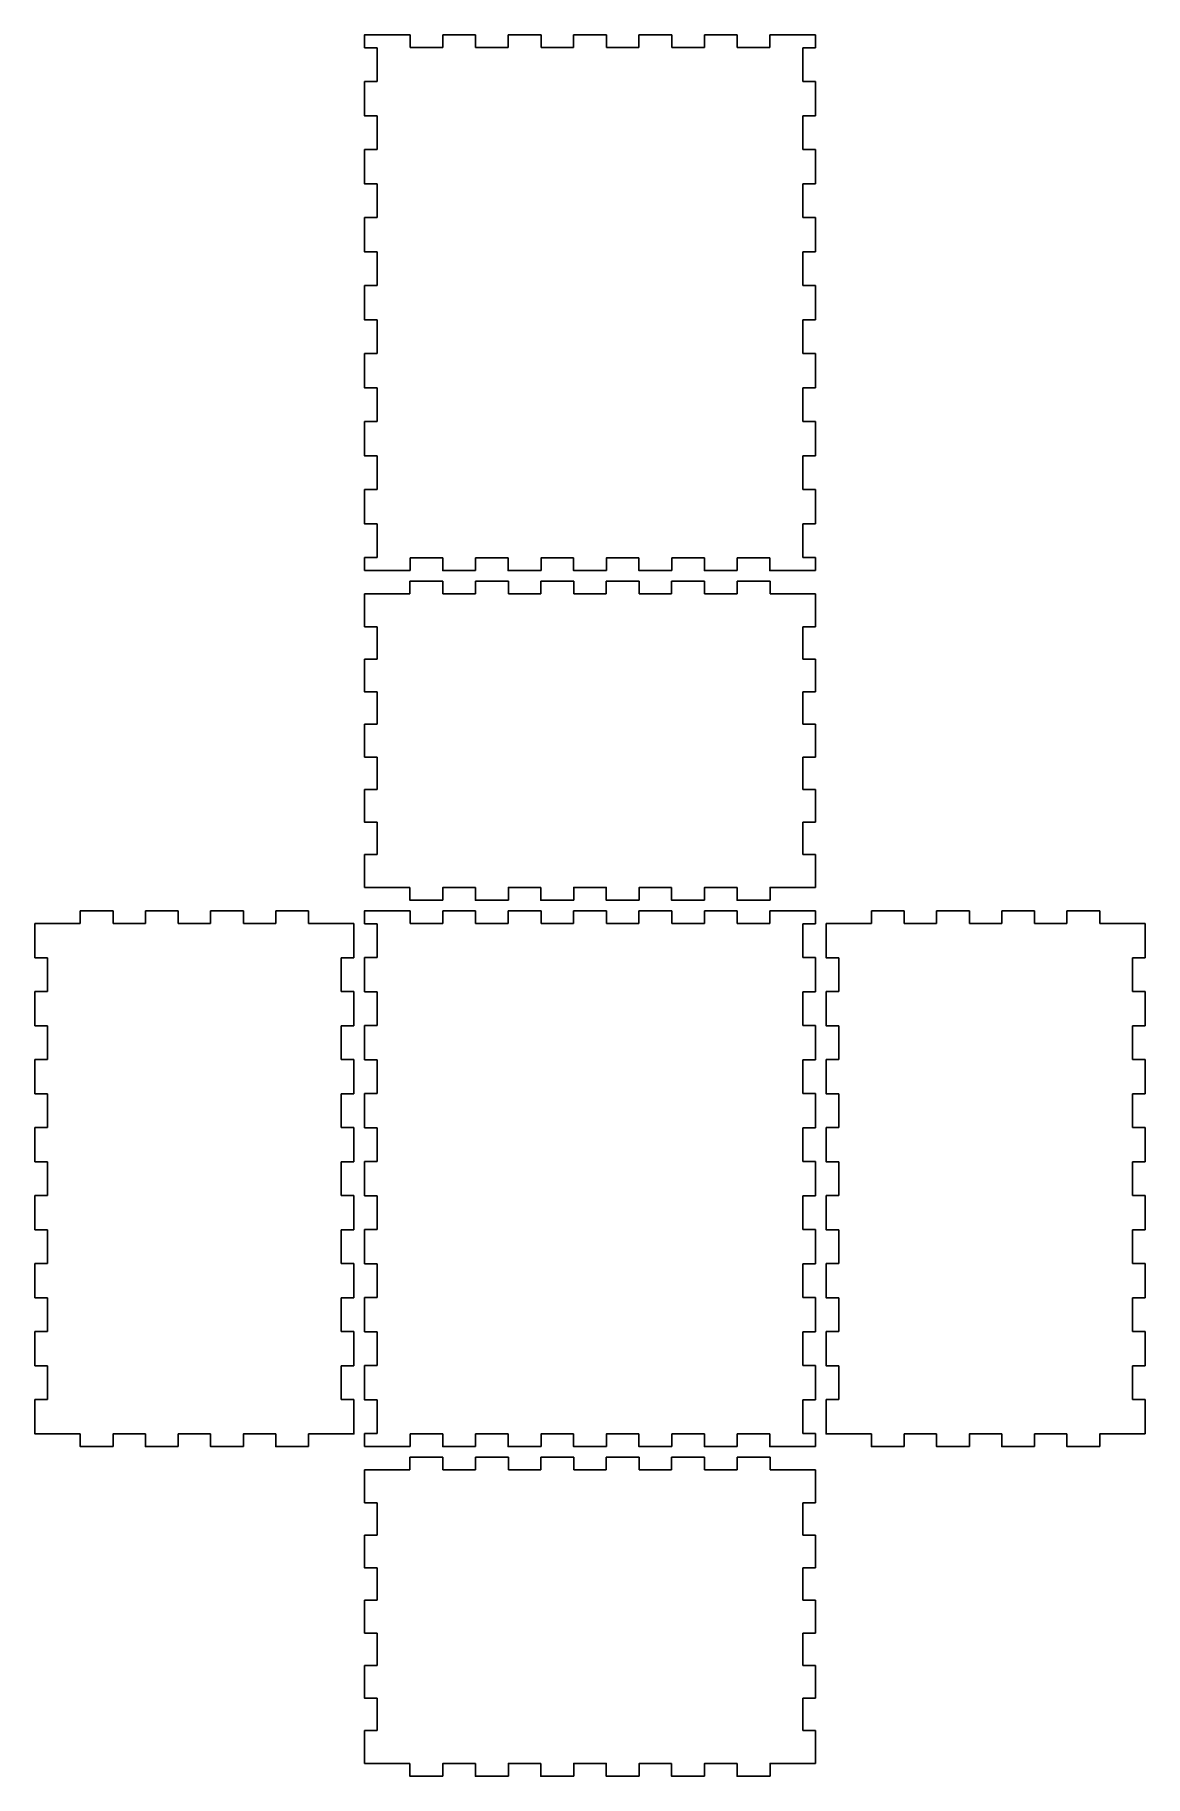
# Model space of a CAD drawing. Extents: x 9 to 749, y 9 to 1170.
import ezdxf

# ---------------------------------------------------------------- set-up
doc = ezdxf.new("R2010")
doc.units = 0
doc.layers.add('makeabox.io-20230413081324-mm-100.0[w]x120.0[h]x69.0[d]-3.000[t]-0.0610[k]-0.025[s]', color=7, linetype='CONTINUOUS')

msp = doc.modelspace()

# ---------------------------------------------------------------- linework, layer by layer
at = {"layer": 'makeabox.io-20230413081324-mm-100.0[w]x120.0[h]x69.0[d]-3.000[t]-0.0610[k]-0.025[s]', "color": 7}
for points in [[(228.710775, 1161.700098), (228.710775, 1170.204051), (237.214658, 1170.204051)], [(228.710775, 1161.527299), (228.710775, 1161.700098)], [(237.214658, 1161.527299), (228.710775, 1161.527299)], [(259.192307, 1170.204051), (237.214658, 1170.204051)], [(237.214658, 1161.527299), (237.214658, 1139.023123)], [(259.192307, 1161.700098), (259.192307, 1170.204051)], [(280.824358, 1161.700098), (259.192307, 1161.700098)], [(280.824358, 1170.204051), (280.824358, 1161.700098)], [(302.801998, 1170.204051), (280.824358, 1170.204051)], [(302.801998, 1161.700098), (302.801998, 1170.204051)], [(324.434049, 1161.700098), (302.801998, 1161.700098)], [(324.434049, 1170.204051), (324.434049, 1161.700098)], [(346.411698, 1170.204051), (324.434049, 1170.204051)], [(346.411698, 1161.700098), (346.411698, 1170.204051)], [(368.04374, 1161.700098), (346.411698, 1161.700098)], [(368.04374, 1170.204051), (368.04374, 1161.700098)], [(390.021389, 1170.204051), (368.04374, 1170.204051)], [(390.021389, 1161.700098), (390.021389, 1170.204051)], [(411.65344, 1161.700098), (390.021389, 1161.700098)], [(411.65344, 1170.204051), (411.65344, 1161.700098)], [(433.63108, 1170.204051), (411.65344, 1170.204051)], [(433.63108, 1161.700098), (433.63108, 1170.204051)], [(455.263131, 1161.700098), (433.63108, 1161.700098)], [(455.263131, 1170.204051), (455.263131, 1161.700098)], [(477.24078, 1170.204051), (455.263131, 1170.204051)], [(477.24078, 1161.700098), (477.24078, 1170.204051)], [(498.872822, 1161.700098), (477.24078, 1161.700098)], [(498.872822, 1170.204051), (498.872822, 1161.700098)], [(498.872822, 1170.204051), (520.850471, 1170.204051)], [(520.850471, 1170.204051), (529.354364, 1170.204051)], [(520.850471, 1139.023123), (520.850471, 1161.527299)], [(520.850471, 1161.527299), (529.354364, 1161.527299)], [(529.354364, 1161.527299), (529.354364, 1161.700098), (529.354364, 1170.204051)], [(228.710775, 1139.023123), (228.710775, 1116.173248), (237.214658, 1116.173248)], [(237.214658, 1139.023123), (228.710775, 1139.023123)], [(529.354364, 1139.023123), (520.850471, 1139.023123)], [(529.354364, 1116.173248), (529.354364, 1139.023123)], [(237.214658, 1116.173248), (237.214658, 1093.668972)], [(520.850471, 1093.668972), (520.850471, 1116.173248)], [(520.850471, 1116.173248), (529.354364, 1116.173248)], [(228.710775, 1093.668972), (228.710775, 1070.819197), (237.214658, 1070.819197)], [(237.214658, 1093.668972), (228.710775, 1093.668972)], [(529.354364, 1093.668972), (520.850471, 1093.668972)], [(529.354364, 1070.819197), (529.354364, 1093.668972)], [(237.214658, 1070.819197), (237.214658, 1048.31492)], [(520.850471, 1048.31492), (520.850471, 1070.819197)], [(520.850471, 1070.819197), (529.354364, 1070.819197)], [(228.710775, 1048.31492), (228.710775, 1025.465046), (237.214658, 1025.465046)], [(237.214658, 1048.31492), (228.710775, 1048.31492)], [(529.354364, 1048.31492), (520.850471, 1048.31492)], [(529.354364, 1025.465046), (529.354364, 1048.31492)], [(237.214658, 1025.465046), (237.214658, 1002.960869)], [(520.850471, 1002.960869), (520.850471, 1025.465046)], [(520.850471, 1025.465046), (529.354364, 1025.465046)], [(228.710775, 1002.960869), (228.710775, 980.110995), (237.214658, 980.110995)], [(237.214658, 1002.960869), (228.710775, 1002.960869)], [(529.354364, 1002.960869), (520.850471, 1002.960869)], [(529.354364, 980.110995), (529.354364, 1002.960869)], [(237.214658, 980.110995), (237.214658, 957.606748)], [(520.850471, 957.606748), (520.850471, 980.110995)], [(520.850471, 980.110995), (529.354364, 980.110995)], [(228.710775, 957.606748), (228.710775, 934.756914), (237.214658, 934.756914)], [(237.214658, 957.606748), (228.710775, 957.606748)], [(529.354364, 957.606748), (520.850471, 957.606748)], [(529.354364, 934.756914), (529.354364, 957.606748)], [(237.214658, 934.756914), (237.214658, 912.252667)], [(520.850471, 912.252667), (520.850471, 934.756914)], [(520.850471, 934.756914), (529.354364, 934.756914)], [(228.710775, 912.252667), (228.710775, 889.402833), (237.214658, 889.402833)], [(237.214658, 912.252667), (228.710775, 912.252667)], [(529.354364, 912.252667), (520.850471, 912.252667)], [(529.354364, 889.402833), (529.354364, 912.252667)], [(237.214658, 889.402833), (237.214658, 866.898586)], [(520.850471, 866.898586), (520.850471, 889.402833)], [(520.850471, 889.402833), (529.354364, 889.402833)], [(228.710775, 866.898586), (228.710775, 844.048752), (237.214658, 844.048752)], [(237.214658, 866.898586), (228.710775, 866.898586)], [(529.354364, 866.898586), (520.850471, 866.898586)], [(529.354364, 844.048752), (529.354364, 866.898586)], [(237.214658, 844.048752), (237.214658, 821.544505)], [(520.850471, 821.544505), (520.850471, 844.048752)], [(520.850471, 844.048752), (529.354364, 844.048752)], [(228.710775, 821.371706), (228.710775, 821.544505)], [(237.214658, 821.544505), (228.710775, 821.544505)], [(228.710775, 812.867813), (228.710775, 821.371706)], [(259.192307, 812.867813), (259.192307, 821.371706), (280.824358, 821.371706)], [(280.824358, 821.371706), (280.824358, 812.867813), (302.801998, 812.867813)], [(302.801998, 812.867813), (302.801998, 821.371706), (324.434049, 821.371706)], [(324.434049, 821.371706), (324.434049, 812.867813), (346.411698, 812.867813)], [(346.411698, 812.867813), (346.411698, 821.371706), (368.04374, 821.371706)], [(368.04374, 821.371706), (368.04374, 812.867813), (390.021389, 812.867813)], [(390.021389, 812.867813), (390.021389, 821.371706), (411.65344, 821.371706)], [(411.65344, 821.371706), (411.65344, 812.867813), (433.63108, 812.867813)], [(433.63108, 812.867813), (433.63108, 821.371706), (455.263131, 821.371706)], [(455.263131, 821.371706), (455.263131, 812.867813), (477.24078, 812.867813)], [(477.24078, 812.867813), (477.24078, 821.371706), (498.872822, 821.371706)], [(498.872822, 821.371706), (498.872822, 812.867813), (520.850471, 812.867813)], [(520.850471, 821.544505), (529.354364, 821.544505)], [(529.354364, 812.867813), (529.354364, 821.371706), (529.354364, 821.544505)], [(228.710775, 812.867813), (237.214658, 812.867813)], [(237.214658, 812.867813), (259.192307, 812.867813)], [(259.019508, 805.840651), (259.019508, 797.336768)], [(280.997158, 805.840651), (259.019508, 805.840651)], [(280.997158, 797.336768), (280.997158, 805.840651)], [(302.629199, 805.840651), (302.629199, 797.336768)], [(324.606848, 805.840651), (302.629199, 805.840651)], [(324.606848, 797.336768), (324.606848, 805.840651)], [(346.238899, 805.840651), (346.238899, 797.336768)], [(368.216539, 805.840651), (346.238899, 805.840651)], [(368.216539, 797.336768), (368.216539, 805.840651)], [(389.84859, 805.840651), (389.84859, 797.336768)], [(411.826239, 805.840651), (389.84859, 805.840651)], [(411.826239, 797.336768), (411.826239, 805.840651)], [(433.458281, 805.840651), (433.458281, 797.336768)], [(455.43593, 805.840651), (433.458281, 805.840651)], [(455.43593, 797.336768), (455.43593, 805.840651)], [(477.067981, 805.840651), (477.067981, 797.336768)], [(499.045621, 805.840651), (477.067981, 805.840651)], [(499.045621, 797.336768), (499.045621, 805.840651)], [(520.850471, 812.867813), (529.354364, 812.867813)], [(228.710775, 797.336768), (228.710775, 775.431798), (237.214658, 775.431798)], [(228.710775, 797.336768), (237.214658, 797.336768)], [(237.214658, 797.336768), (259.019508, 797.336768)], [(302.629199, 797.336768), (280.997158, 797.336768)], [(346.238899, 797.336768), (324.606848, 797.336768)], [(389.84859, 797.336768), (368.216539, 797.336768)], [(433.458281, 797.336768), (411.826239, 797.336768)], [(477.067981, 797.336768), (455.43593, 797.336768)], [(520.850471, 797.336768), (499.045621, 797.336768)], [(529.354364, 797.336768), (520.850471, 797.336768)], [(529.354364, 775.431798), (529.354364, 797.336768)], [(237.214658, 775.431798), (237.214658, 753.872437)], [(520.850471, 753.872437), (520.850471, 775.431798)], [(520.850471, 775.431798), (529.354364, 775.431798)], [(228.710775, 753.872437), (228.710775, 731.967477), (237.214658, 731.967477)], [(237.214658, 753.872437), (228.710775, 753.872437)], [(529.354364, 753.872437), (520.850471, 753.872437)], [(529.354364, 731.967477), (529.354364, 753.872437)], [(237.214658, 731.967477), (237.214658, 710.408105)], [(520.850471, 710.408105), (520.850471, 731.967477)], [(520.850471, 731.967477), (529.354364, 731.967477)], [(228.710775, 710.408105), (228.710775, 688.503146), (237.214658, 688.503146)], [(237.214658, 710.408105), (228.710775, 710.408105)], [(529.354364, 710.408105), (520.850471, 710.408105)], [(529.354364, 688.503146), (529.354364, 710.408105)], [(237.214658, 688.503146), (237.214658, 666.943784)], [(520.850471, 666.943784), (520.850471, 688.503146)], [(520.850471, 688.503146), (529.354364, 688.503146)], [(228.710775, 666.943784), (228.710775, 645.038814), (237.214658, 645.038814)], [(237.214658, 666.943784), (228.710775, 666.943784)], [(529.354364, 666.943784), (520.850471, 666.943784)], [(529.354364, 645.038814), (529.354364, 666.943784)], [(237.214658, 645.038814), (237.214658, 623.479453)], [(520.850471, 623.479453), (520.850471, 645.038814)], [(520.850471, 645.038814), (529.354364, 645.038814)], [(228.710775, 623.479453), (228.710775, 601.574493), (237.214658, 601.574493)], [(237.214658, 623.479453), (228.710775, 623.479453)], [(529.354364, 623.479453), (520.850471, 623.479453)], [(529.354364, 601.574493), (529.354364, 623.479453)], [(237.214658, 601.574493), (259.019508, 601.574493)], [(259.019508, 601.574493), (259.019508, 593.070599), (280.997158, 593.070599)], [(280.997158, 593.070599), (280.997158, 601.574493), (302.629199, 601.574493)], [(302.629199, 601.574493), (302.629199, 593.070599), (324.606848, 593.070599)], [(324.606848, 593.070599), (324.606848, 601.574493), (346.238899, 601.574493)], [(346.238899, 601.574493), (346.238899, 593.070599), (368.216539, 593.070599)], [(368.216539, 593.070599), (368.216539, 601.574493), (389.84859, 601.574493), (389.84859, 593.070599), (411.826239, 593.070599)], [(411.826239, 593.070599), (411.826239, 601.574493), (433.458281, 601.574493)], [(433.458281, 601.574493), (433.458281, 593.070599), (455.43593, 593.070599)], [(455.43593, 593.070599), (455.43593, 601.574493), (477.067981, 601.574493)], [(477.067981, 601.574493), (477.067981, 593.070599), (499.045621, 593.070599)], [(499.045621, 593.070599), (499.045621, 601.574493), (520.850471, 601.574493)], [(520.850471, 601.574493), (529.354364, 601.574493)], [(39.149605, 586.043438), (39.149605, 577.539545)], [(61.054565, 586.043438), (39.149605, 586.043438)], [(61.054565, 577.539545), (61.054565, 586.043438)], [(82.613937, 586.043438), (82.613937, 577.539545)], [(104.518896, 586.043438), (82.613937, 586.043438)], [(104.518896, 577.539545), (104.518896, 586.043438)], [(126.078258, 586.043438), (126.078258, 577.539545)], [(147.983228, 586.043438), (126.078258, 586.043438)], [(147.983228, 577.539545), (147.983228, 586.043438)], [(169.542589, 586.043438), (169.542589, 577.539545)], [(191.447549, 586.043438), (169.542589, 586.043438)], [(191.447549, 577.539545), (191.447549, 586.043438)], [(228.710775, 577.539545), (228.710775, 586.043438), (237.214658, 586.043438)], [(259.192307, 586.043438), (237.214658, 586.043438)], [(259.192307, 577.539545), (259.192307, 586.043438)], [(280.824358, 586.043438), (280.824358, 577.539545)], [(302.801998, 586.043438), (280.824358, 586.043438)], [(302.801998, 577.539545), (302.801998, 586.043438)], [(324.434049, 586.043438), (324.434049, 577.539545)], [(346.411698, 586.043438), (324.434049, 586.043438)], [(346.411698, 577.539545), (346.411698, 586.043438)], [(368.04374, 586.043438), (368.04374, 577.539545)], [(390.021389, 586.043438), (368.04374, 586.043438)], [(390.021389, 577.539545), (390.021389, 586.043438)], [(411.65344, 586.043438), (411.65344, 577.539545)], [(433.63108, 586.043438), (411.65344, 586.043438)], [(433.63108, 577.539545), (433.63108, 586.043438)], [(455.263131, 586.043438), (455.263131, 577.539545)], [(477.24078, 586.043438), (455.263131, 586.043438)], [(477.24078, 577.539545), (477.24078, 586.043438)], [(498.872822, 586.043438), (498.872822, 577.539545)], [(498.872822, 586.043438), (520.850471, 586.043438)], [(520.850471, 586.043438), (529.354364, 586.043438)], [(529.354364, 577.366746), (529.354364, 577.539545), (529.354364, 586.043438)], [(566.61758, 586.043438), (566.61758, 577.539545)], [(588.522539, 586.043438), (566.61758, 586.043438)], [(588.522539, 577.539545), (588.522539, 586.043438)], [(610.081901, 586.043438), (610.081901, 577.539545)], [(631.986871, 586.043438), (610.081901, 586.043438)], [(631.986871, 577.539545), (631.986871, 586.043438)], [(653.546232, 586.043438), (653.546232, 577.539545)], [(675.451192, 586.043438), (653.546232, 586.043438)], [(675.451192, 577.539545), (675.451192, 586.043438)], [(697.010564, 586.043438), (697.010564, 577.539545)], [(718.915524, 586.043438), (697.010564, 586.043438)], [(718.915524, 577.539545), (718.915524, 586.043438)], [(8.913551, 577.539545), (8.913551, 554.68971), (17.417444, 554.68971)], [(8.913551, 577.539545), (17.417444, 577.539545)], [(17.417444, 577.539545), (39.149605, 577.539545)], [(82.613937, 577.539545), (61.054565, 577.539545)], [(126.078258, 577.539545), (104.518896, 577.539545)], [(169.542589, 577.539545), (147.983228, 577.539545)], [(213.17972, 577.539545), (191.447549, 577.539545)], [(221.683613, 577.539545), (213.17972, 577.539545)], [(221.683613, 554.68971), (221.683613, 577.539545)], [(228.710775, 577.366746), (228.710775, 577.539545)], [(237.214658, 577.366746), (228.710775, 577.366746)], [(237.214658, 577.366746), (237.214658, 554.862509)], [(280.824358, 577.539545), (259.192307, 577.539545)], [(324.434049, 577.539545), (302.801998, 577.539545)], [(368.04374, 577.539545), (346.411698, 577.539545)], [(411.65344, 577.539545), (390.021389, 577.539545)], [(455.263131, 577.539545), (433.63108, 577.539545)], [(498.872822, 577.539545), (477.24078, 577.539545)], [(520.850471, 554.862509), (520.850471, 577.366746)], [(520.850471, 577.366746), (529.354364, 577.366746)], [(536.381526, 577.539545), (536.381526, 554.68971), (544.885409, 554.68971)], [(536.381526, 577.539545), (544.885409, 577.539545)], [(544.885409, 577.539545), (566.61758, 577.539545)], [(610.081901, 577.539545), (588.522539, 577.539545)], [(653.546232, 577.539545), (631.986871, 577.539545)], [(697.010564, 577.539545), (675.451192, 577.539545)], [(740.647684, 577.539545), (718.915524, 577.539545)], [(749.151578, 577.539545), (740.647684, 577.539545)], [(749.151578, 554.68971), (749.151578, 577.539545)], [(17.417444, 554.68971), (17.417444, 532.185464)], [(213.17972, 532.185464), (213.17972, 554.68971)], [(213.17972, 554.68971), (221.683613, 554.68971)], [(228.710775, 554.862509), (228.710775, 532.012665), (237.214658, 532.012665)], [(237.214658, 554.862509), (228.710775, 554.862509)], [(529.354364, 554.862509), (520.850471, 554.862509)], [(529.354364, 532.012665), (529.354364, 554.862509)], [(544.885409, 554.68971), (544.885409, 532.185464)], [(740.647684, 532.185464), (740.647684, 554.68971)], [(740.647684, 554.68971), (749.151578, 554.68971)], [(8.913551, 532.185464), (8.913551, 509.335629), (17.417444, 509.335629)], [(17.417444, 532.185464), (8.913551, 532.185464)], [(221.683613, 532.185464), (213.17972, 532.185464)], [(221.683613, 509.335629), (221.683613, 532.185464)], [(237.214658, 532.012665), (237.214658, 509.508428)], [(520.850471, 509.508428), (520.850471, 532.012665)], [(520.850471, 532.012665), (529.354364, 532.012665)], [(536.381526, 532.185464), (536.381526, 509.335629), (544.885409, 509.335629)], [(544.885409, 532.185464), (536.381526, 532.185464)], [(749.151578, 532.185464), (740.647684, 532.185464)], [(749.151578, 509.335629), (749.151578, 532.185464)], [(17.417444, 509.335629), (17.417444, 486.831383)], [(213.17972, 486.831383), (213.17972, 509.335629)], [(213.17972, 509.335629), (221.683613, 509.335629)], [(228.710775, 509.508428), (228.710775, 486.658584), (237.214658, 486.658584)], [(237.214658, 509.508428), (228.710775, 509.508428)], [(529.354364, 509.508428), (520.850471, 509.508428)], [(529.354364, 486.658584), (529.354364, 509.508428)], [(544.885409, 509.335629), (544.885409, 486.831383)], [(740.647684, 486.831383), (740.647684, 509.335629)], [(740.647684, 509.335629), (749.151578, 509.335629)], [(8.913551, 486.831383), (8.913551, 463.981548), (17.417444, 463.981548)], [(17.417444, 486.831383), (8.913551, 486.831383)], [(221.683613, 486.831383), (213.17972, 486.831383)], [(221.683613, 463.981548), (221.683613, 486.831383)], [(237.214658, 486.658584), (237.214658, 464.154347)], [(520.850471, 464.154347), (520.850471, 486.658584)], [(520.850471, 486.658584), (529.354364, 486.658584)], [(536.381526, 486.831383), (536.381526, 463.981548), (544.885409, 463.981548)], [(544.885409, 486.831383), (536.381526, 486.831383)], [(749.151578, 486.831383), (740.647684, 486.831383)], [(749.151578, 463.981548), (749.151578, 486.831383)], [(17.417444, 463.981548), (17.417444, 441.477302)], [(213.17972, 441.477302), (213.17972, 463.981548)], [(213.17972, 463.981548), (221.683613, 463.981548)], [(228.710775, 464.154347), (228.710775, 441.304503), (237.214658, 441.304503)], [(237.214658, 464.154347), (228.710775, 464.154347)], [(529.354364, 464.154347), (520.850471, 464.154347)], [(529.354364, 441.304503), (529.354364, 464.154347)], [(544.885409, 463.981548), (544.885409, 441.477302)], [(740.647684, 441.477302), (740.647684, 463.981548)], [(740.647684, 463.981548), (749.151578, 463.981548)], [(8.913551, 441.477302), (8.913551, 418.627467), (17.417444, 418.627467)], [(17.417444, 441.477302), (8.913551, 441.477302)], [(221.683613, 441.477302), (213.17972, 441.477302)], [(221.683613, 418.627467), (221.683613, 441.477302)], [(237.214658, 441.304503), (237.214658, 418.800266)], [(520.850471, 418.800266), (520.850471, 441.304503)], [(520.850471, 441.304503), (529.354364, 441.304503)], [(536.381526, 441.477302), (536.381526, 418.627467), (544.885409, 418.627467)], [(544.885409, 441.477302), (536.381526, 441.477302)], [(749.151578, 441.477302), (740.647684, 441.477302)], [(749.151578, 418.627467), (749.151578, 441.477302)], [(17.417444, 418.627467), (17.417444, 396.123221)], [(213.17972, 396.123221), (213.17972, 418.627467)], [(213.17972, 418.627467), (221.683613, 418.627467)], [(228.710775, 418.800266), (228.710775, 395.950422), (237.214658, 395.950422)], [(237.214658, 418.800266), (228.710775, 418.800266)], [(529.354364, 418.800266), (520.850471, 418.800266)], [(529.354364, 395.950422), (529.354364, 418.800266)], [(544.885409, 418.627467), (544.885409, 396.123221)], [(740.647684, 396.123221), (740.647684, 418.627467)], [(740.647684, 418.627467), (749.151578, 418.627467)], [(8.913551, 396.123221), (8.913551, 373.273376), (17.417444, 373.273376)], [(17.417444, 396.123221), (8.913551, 396.123221)], [(221.683613, 396.123221), (213.17972, 396.123221)], [(221.683613, 373.273376), (221.683613, 396.123221)], [(237.214658, 395.950422), (237.214658, 373.446175)], [(520.850471, 373.446175), (520.850471, 395.950422)], [(520.850471, 395.950422), (529.354364, 395.950422)], [(536.381526, 396.123221), (536.381526, 373.273376), (544.885409, 373.273376)], [(544.885409, 396.123221), (536.381526, 396.123221)], [(749.151578, 396.123221), (740.647684, 396.123221)], [(749.151578, 373.273376), (749.151578, 396.123221)], [(17.417444, 373.273376), (17.417444, 350.76914)], [(213.17972, 350.76914), (213.17972, 373.273376)], [(213.17972, 373.273376), (221.683613, 373.273376)], [(228.710775, 373.446175), (228.710775, 350.59634), (237.214658, 350.59634)], [(237.214658, 373.446175), (228.710775, 373.446175)], [(529.354364, 373.446175), (520.850471, 373.446175)], [(529.354364, 350.59634), (529.354364, 373.446175)], [(544.885409, 373.273376), (544.885409, 350.76914)], [(740.647684, 350.76914), (740.647684, 373.273376)], [(740.647684, 373.273376), (749.151578, 373.273376)], [(8.913551, 350.76914), (8.913551, 327.919295), (17.417444, 327.919295)], [(17.417444, 350.76914), (8.913551, 350.76914)], [(221.683613, 350.76914), (213.17972, 350.76914)], [(221.683613, 327.919295), (221.683613, 350.76914)], [(237.214658, 350.59634), (237.214658, 328.092094)], [(520.850471, 328.092094), (520.850471, 350.59634)], [(520.850471, 350.59634), (529.354364, 350.59634)], [(536.381526, 350.76914), (536.381526, 327.919295), (544.885409, 327.919295)], [(544.885409, 350.76914), (536.381526, 350.76914)], [(749.151578, 350.76914), (740.647684, 350.76914)], [(749.151578, 327.919295), (749.151578, 350.76914)], [(17.417444, 327.919295), (17.417444, 305.415058)], [(213.17972, 305.415058), (213.17972, 327.919295)], [(213.17972, 327.919295), (221.683613, 327.919295)], [(228.710775, 328.092094), (228.710775, 305.242259), (237.214658, 305.242259)], [(237.214658, 328.092094), (228.710775, 328.092094)], [(529.354364, 328.092094), (520.850471, 328.092094)], [(529.354364, 305.242259), (529.354364, 328.092094)], [(544.885409, 327.919295), (544.885409, 305.415058)], [(740.647684, 305.415058), (740.647684, 327.919295)], [(740.647684, 327.919295), (749.151578, 327.919295)], [(8.913551, 305.415058), (8.913551, 282.565214), (17.417444, 282.565214)], [(17.417444, 305.415058), (8.913551, 305.415058)], [(221.683613, 305.415058), (213.17972, 305.415058)], [(221.683613, 282.565214), (221.683613, 305.415058)], [(237.214658, 305.242259), (237.214658, 282.738013)], [(520.850471, 282.738013), (520.850471, 305.242259)], [(520.850471, 305.242259), (529.354364, 305.242259)], [(536.381526, 305.415058), (536.381526, 282.565214), (544.885409, 282.565214)], [(544.885409, 305.415058), (536.381526, 305.415058)], [(749.151578, 305.415058), (740.647684, 305.415058)], [(749.151578, 282.565214), (749.151578, 305.415058)], [(17.417444, 282.565214), (17.417444, 260.060977)], [(213.17972, 260.060977), (213.17972, 282.565214)], [(213.17972, 282.565214), (221.683613, 282.565214)], [(228.710775, 282.738013), (228.710775, 259.888178), (237.214658, 259.888178)], [(237.214658, 282.738013), (228.710775, 282.738013)], [(529.354364, 282.738013), (520.850471, 282.738013)], [(529.354364, 259.888178), (529.354364, 282.738013)], [(544.885409, 282.565214), (544.885409, 260.060977)], [(740.647684, 260.060977), (740.647684, 282.565214)], [(740.647684, 282.565214), (749.151578, 282.565214)], [(8.913551, 260.060977), (8.913551, 237.211133), (17.417444, 237.211133)], [(17.417444, 260.060977), (8.913551, 260.060977)], [(221.683613, 260.060977), (213.17972, 260.060977)], [(213.17972, 237.211133), (221.683613, 237.211133), (221.683613, 260.060977)], [(237.214658, 259.888178), (237.214658, 237.383932)], [(520.850471, 237.383932), (520.850471, 259.888178)], [(520.850471, 259.888178), (529.354364, 259.888178)], [(536.381526, 260.060977), (536.381526, 237.211133), (544.885409, 237.211133)], [(544.885409, 260.060977), (536.381526, 260.060977)], [(749.151578, 260.060977), (740.647684, 260.060977)], [(749.151578, 237.211133), (749.151578, 260.060977)], [(17.417444, 237.211133), (39.149605, 237.211133)], [(39.149605, 237.211133), (39.149605, 228.70725), (61.054565, 228.70725)], [(61.054565, 228.70725), (61.054565, 237.211133), (82.613937, 237.211133)], [(82.613937, 237.211133), (82.613937, 228.70725), (104.518896, 228.70725)], [(104.518896, 228.70725), (104.518896, 237.211133), (126.078258, 237.211133)], [(126.078258, 237.211133), (126.078258, 228.70725), (147.983228, 228.70725)], [(147.983228, 228.70725), (147.983228, 237.211133), (169.542589, 237.211133)], [(169.542589, 237.211133), (169.542589, 228.70725), (191.447549, 228.70725)], [(191.447549, 228.70725), (191.447549, 237.211133), (213.17972, 237.211133)], [(228.710775, 237.211133), (228.710775, 237.383932)], [(237.214658, 237.383932), (228.710775, 237.383932)], [(228.710775, 228.70725), (228.710775, 237.211133)], [(259.192307, 228.70725), (259.192307, 237.211133), (280.824358, 237.211133)], [(280.824358, 237.211133), (280.824358, 228.70725), (302.801998, 228.70725)], [(302.801998, 228.70725), (302.801998, 237.211133), (324.434049, 237.211133)], [(324.434049, 237.211133), (324.434049, 228.70725), (346.411698, 228.70725)], [(346.411698, 228.70725), (346.411698, 237.211133), (368.04374, 237.211133)], [(368.04374, 237.211133), (368.04374, 228.70725), (390.021389, 228.70725)], [(390.021389, 228.70725), (390.021389, 237.211133), (411.65344, 237.211133)], [(411.65344, 237.211133), (411.65344, 228.70725), (433.63108, 228.70725)], [(433.63108, 228.70725), (433.63108, 237.211133), (455.263131, 237.211133)], [(455.263131, 237.211133), (455.263131, 228.70725), (477.24078, 228.70725)], [(477.24078, 228.70725), (477.24078, 237.211133), (498.872822, 237.211133)], [(498.872822, 237.211133), (498.872822, 228.70725), (520.850471, 228.70725)], [(520.850471, 237.383932), (529.354364, 237.383932)], [(529.354364, 228.70725), (529.354364, 237.211133), (529.354364, 237.383932)], [(544.885409, 237.211133), (566.61758, 237.211133)], [(566.61758, 237.211133), (566.61758, 228.70725), (588.522539, 228.70725)], [(588.522539, 228.70725), (588.522539, 237.211133), (610.081901, 237.211133)], [(610.081901, 237.211133), (610.081901, 228.70725), (631.986871, 228.70725)], [(631.986871, 228.70725), (631.986871, 237.211133), (653.546232, 237.211133)], [(653.546232, 237.211133), (653.546232, 228.70725), (675.451192, 228.70725)], [(675.451192, 228.70725), (675.451192, 237.211133), (697.010564, 237.211133)], [(697.010564, 237.211133), (697.010564, 228.70725), (718.915524, 228.70725)], [(718.915524, 228.70725), (718.915524, 237.211133), (740.647684, 237.211133), (749.151578, 237.211133)], [(228.710775, 228.70725), (237.214658, 228.70725)], [(237.214658, 228.70725), (259.192307, 228.70725)], [(259.019508, 221.680088), (259.019508, 213.176195)], [(280.997158, 221.680088), (259.019508, 221.680088)], [(280.997158, 213.176195), (280.997158, 221.680088)], [(302.629199, 221.680088), (302.629199, 213.176195)], [(324.606848, 221.680088), (302.629199, 221.680088)], [(324.606848, 213.176195), (324.606848, 221.680088)], [(346.238899, 221.680088), (346.238899, 213.176195)], [(368.216539, 221.680088), (346.238899, 221.680088)], [(368.216539, 213.176195), (368.216539, 221.680088)], [(389.84859, 221.680088), (389.84859, 213.176195)], [(411.826239, 221.680088), (389.84859, 221.680088)], [(411.826239, 213.176195), (411.826239, 221.680088)], [(433.458281, 221.680088), (433.458281, 213.176195)], [(455.43593, 221.680088), (433.458281, 221.680088)], [(455.43593, 213.176195), (455.43593, 221.680088)], [(477.067981, 221.680088), (477.067981, 213.176195)], [(499.045621, 221.680088), (477.067981, 221.680088)], [(499.045621, 213.176195), (499.045621, 221.680088)], [(520.850471, 228.70725), (529.354364, 228.70725)], [(228.710775, 213.176195), (228.710775, 191.271225), (237.214658, 191.271225)], [(228.710775, 213.176195), (237.214658, 213.176195)], [(237.214658, 213.176195), (259.019508, 213.176195)], [(302.629199, 213.176195), (280.997158, 213.176195)], [(346.238899, 213.176195), (324.606848, 213.176195)], [(389.84859, 213.176195), (368.216539, 213.176195)], [(433.458281, 213.176195), (411.826239, 213.176195)], [(477.067981, 213.176195), (455.43593, 213.176195)], [(520.850471, 213.176195), (499.045621, 213.176195)], [(529.354364, 213.176195), (520.850471, 213.176195)], [(529.354364, 191.271225), (529.354364, 213.176195)], [(237.214658, 191.271225), (237.214658, 169.711863)], [(520.850471, 169.711863), (520.850471, 191.271225)], [(520.850471, 191.271225), (529.354364, 191.271225)], [(228.710775, 169.711863), (228.710775, 147.806904), (237.214658, 147.806904)], [(237.214658, 169.711863), (228.710775, 169.711863)], [(529.354364, 169.711863), (520.850471, 169.711863)], [(529.354364, 147.806904), (529.354364, 169.711863)], [(237.214658, 147.806904), (237.214658, 126.247532)], [(520.850471, 126.247532), (520.850471, 147.806904)], [(520.850471, 147.806904), (529.354364, 147.806904)], [(228.710775, 126.247532), (228.710775, 104.342572), (237.214658, 104.342572)], [(237.214658, 126.247532), (228.710775, 126.247532)], [(529.354364, 126.247532), (520.850471, 126.247532)], [(529.354364, 104.342572), (529.354364, 126.247532)], [(237.214658, 104.342572), (237.214658, 82.783211)], [(520.850471, 82.783211), (520.850471, 104.342572)], [(520.850471, 104.342572), (529.354364, 104.342572)], [(228.710775, 82.783211), (228.710775, 60.878241), (237.214658, 60.878241)], [(237.214658, 82.783211), (228.710775, 82.783211)], [(529.354364, 82.783211), (520.850471, 82.783211)], [(529.354364, 60.878241), (529.354364, 82.783211)], [(237.214658, 60.878241), (237.214658, 39.318879)], [(520.850471, 39.318879), (520.850471, 60.878241)], [(520.850471, 60.878241), (529.354364, 60.878241)], [(228.710775, 39.318879), (228.710775, 17.413919), (237.214658, 17.413919)], [(237.214658, 39.318879), (228.710775, 39.318879)], [(529.354364, 39.318879), (520.850471, 39.318879)], [(529.354364, 17.413919), (529.354364, 39.318879)], [(237.214658, 17.413919), (259.019508, 17.413919)], [(259.019508, 17.413919), (259.019508, 8.910026), (280.997158, 8.910026)], [(280.997158, 8.910026), (280.997158, 17.413919), (302.629199, 17.413919)], [(302.629199, 17.413919), (302.629199, 8.910026), (324.606848, 8.910026)], [(324.606848, 8.910026), (324.606848, 17.413919), (346.238899, 17.413919)], [(346.238899, 17.413919), (346.238899, 8.910026), (368.216539, 8.910026)], [(368.216539, 8.910026), (368.216539, 17.413919), (389.84859, 17.413919), (389.84859, 8.910026), (411.826239, 8.910026)], [(411.826239, 8.910026), (411.826239, 17.413919), (433.458281, 17.413919)], [(433.458281, 17.413919), (433.458281, 8.910026), (455.43593, 8.910026)], [(455.43593, 8.910026), (455.43593, 17.413919), (477.067981, 17.413919)], [(477.067981, 17.413919), (477.067981, 8.910026), (499.045621, 8.910026)], [(499.045621, 8.910026), (499.045621, 17.413919), (520.850471, 17.413919)], [(520.850471, 17.413919), (529.354364, 17.413919)]]:
    msp.add_lwpolyline(points, dxfattribs=at)

doc.saveas('drawing.dxf')
